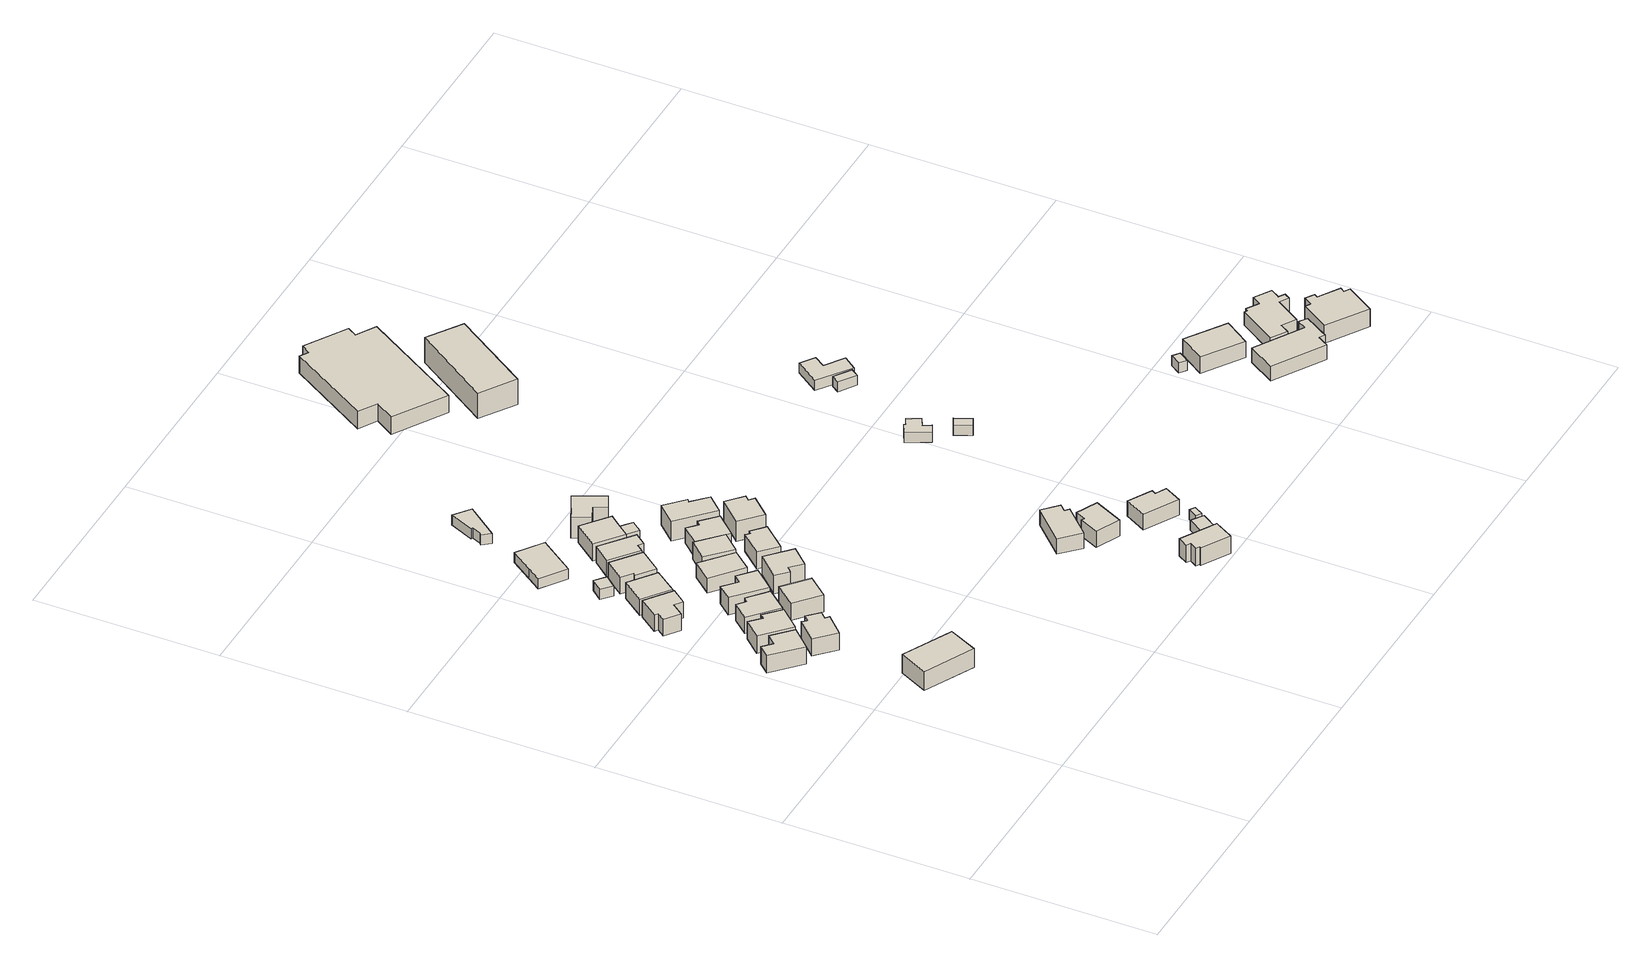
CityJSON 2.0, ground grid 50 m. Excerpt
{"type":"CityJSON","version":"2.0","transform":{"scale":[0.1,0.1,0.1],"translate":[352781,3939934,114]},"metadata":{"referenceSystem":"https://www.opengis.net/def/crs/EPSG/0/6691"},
"CityObjects":{
"building1":{"type":"Building","attributes":{"usage":"411","measuredHeight":6.4,"storeysAboveGround":2,"BuildingIDAttribute.prefecture":"14","BuildingIDAttribute.city":"14152","BuildingDetailAttribute.totalFloorArea":105.42,"BuildingDetailAttribute.buildingFootprintArea":52.71,"BuildingDetailAttribute.buildingStructureType":"601","BuildingDetailAttribute.buildingStructureOrgType":"1","BuildingDetailAttribute.orgUsage":"10","BuildingDetailAttribute.surveyYear":2015,"BuildingRiverFloodingRiskAttribute.description":"6","BuildingRiverFloodingRiskAttribute.rankOrg":"2","BuildingRiverFloodingRiskAttribute.depth":0.862,"BuildingRiverFloodingRiskAttribute.adminType":"2","BuildingRiverFloodingRiskAttribute.scale":"1"},"geometry":[{"type":"Solid","lod":"1","boundaries":[[[[0,1,2,3,4,5]],[[4,6,7,5]],[[3,8,6,4]],[[2,9,8,3]],[[1,10,9,2]],[[0,11,10,1]],[[5,7,11,0]],[[6,8,9,10,11,7]]]]}]},
"building2":{"type":"Building","attributes":{"usage":"412","measuredHeight":6.1,"storeysAboveGround":2,"BuildingIDAttribute.prefecture":"14","BuildingIDAttribute.city":"14152","BuildingDetailAttribute.totalFloorArea":221.79,"BuildingDetailAttribute.buildingFootprintArea":110.89,"BuildingDetailAttribute.buildingStructureType":"601","BuildingDetailAttribute.buildingStructureOrgType":"1","BuildingDetailAttribute.orgUsage":"20","BuildingDetailAttribute.surveyYear":2015,"BuildingRiverFloodingRiskAttribute.description":"6","BuildingRiverFloodingRiskAttribute.rankOrg":"2","BuildingRiverFloodingRiskAttribute.depth":1.38,"BuildingRiverFloodingRiskAttribute.adminType":"2","BuildingRiverFloodingRiskAttribute.scale":"1"},"geometry":[{"type":"Solid","lod":"1","boundaries":[[[[12,13,14,15]],[[14,16,17,15]],[[13,18,16,14]],[[12,19,18,13]],[[15,17,19,12]],[[16,18,19,17]]]]}]},
"building3":{"type":"Building","attributes":{"usage":"411","measuredHeight":6.4,"storeysAboveGround":2,"BuildingIDAttribute.prefecture":"14","BuildingIDAttribute.city":"14152","BuildingDetailAttribute.totalFloorArea":116.41,"BuildingDetailAttribute.buildingFootprintArea":58.2,"BuildingDetailAttribute.buildingStructureType":"601","BuildingDetailAttribute.buildingStructureOrgType":"1","BuildingDetailAttribute.orgUsage":"10","BuildingDetailAttribute.surveyYear":2015,"BuildingRiverFloodingRiskAttribute.description":"6","BuildingRiverFloodingRiskAttribute.rankOrg":"2","BuildingRiverFloodingRiskAttribute.depth":0.947,"BuildingRiverFloodingRiskAttribute.adminType":"2","BuildingRiverFloodingRiskAttribute.scale":"1"},"geometry":[{"type":"Solid","lod":"1","boundaries":[[[[20,21,22,23,24,25]],[[24,26,27,25]],[[23,28,26,24]],[[22,29,28,23]],[[21,30,29,22]],[[20,31,30,21]],[[25,27,31,20]],[[26,28,29,30,31,27]]]]}]},
"building4":{"type":"Building","attributes":{"usage":"411","measuredHeight":5.9,"storeysAboveGround":2,"BuildingIDAttribute.prefecture":"14","BuildingIDAttribute.city":"14152","BuildingDetailAttribute.totalFloorArea":97.25,"BuildingDetailAttribute.buildingFootprintArea":48.63,"BuildingDetailAttribute.buildingStructureType":"601","BuildingDetailAttribute.buildingStructureOrgType":"1","BuildingDetailAttribute.orgUsage":"10","BuildingDetailAttribute.surveyYear":2015,"BuildingRiverFloodingRiskAttribute.description":"6","BuildingRiverFloodingRiskAttribute.rankOrg":"2","BuildingRiverFloodingRiskAttribute.depth":1.1,"BuildingRiverFloodingRiskAttribute.adminType":"2","BuildingRiverFloodingRiskAttribute.scale":"1"},"geometry":[{"type":"Solid","lod":"1","boundaries":[[[[32,33,34,35,36,37,38,39]],[[38,40,41,39]],[[37,42,40,38]],[[36,43,42,37]],[[35,44,43,36]],[[34,45,44,35]],[[33,46,45,34]],[[32,47,46,33]],[[39,41,47,32]],[[40,42,43,44,45,46,47,41]]]]}]},
"building5":{"type":"Building","attributes":{"usage":"411","measuredHeight":6.2,"storeysAboveGround":2,"BuildingIDAttribute.prefecture":"14","BuildingIDAttribute.city":"14152","BuildingDetailAttribute.totalFloorArea":107.91,"BuildingDetailAttribute.buildingFootprintArea":53.96,"BuildingDetailAttribute.buildingStructureType":"601","BuildingDetailAttribute.buildingStructureOrgType":"1","BuildingDetailAttribute.orgUsage":"10","BuildingDetailAttribute.surveyYear":2015,"BuildingRiverFloodingRiskAttribute.description":"6","BuildingRiverFloodingRiskAttribute.rankOrg":"2","BuildingRiverFloodingRiskAttribute.depth":0.874,"BuildingRiverFloodingRiskAttribute.adminType":"2","BuildingRiverFloodingRiskAttribute.scale":"1"},"geometry":[{"type":"Solid","lod":"1","boundaries":[[[[48,49,50,51,52,53,54,55]],[[54,56,57,55]],[[53,58,56,54]],[[52,59,58,53]],[[51,60,59,52]],[[50,61,60,51]],[[49,62,61,50]],[[48,63,62,49]],[[55,57,63,48]],[[56,58,59,60,61,62,63,57]]]]}]},
"building6":{"type":"Building","attributes":{"usage":"411","measuredHeight":5.9,"storeysAboveGround":2,"BuildingIDAttribute.prefecture":"14","BuildingIDAttribute.city":"14152","BuildingDetailAttribute.totalFloorArea":111.52,"BuildingDetailAttribute.buildingFootprintArea":55.76,"BuildingDetailAttribute.buildingStructureType":"601","BuildingDetailAttribute.buildingStructureOrgType":"1","BuildingDetailAttribute.orgUsage":"10","BuildingDetailAttribute.surveyYear":2015,"BuildingRiverFloodingRiskAttribute.description":"6","BuildingRiverFloodingRiskAttribute.rankOrg":"2","BuildingRiverFloodingRiskAttribute.depth":0.827,"BuildingRiverFloodingRiskAttribute.adminType":"2","BuildingRiverFloodingRiskAttribute.scale":"1"},"geometry":[{"type":"Solid","lod":"1","boundaries":[[[[64,65,66,67,68,69]],[[68,70,71,69]],[[67,72,70,68]],[[66,73,72,67]],[[65,74,73,66]],[[64,75,74,65]],[[69,71,75,64]],[[70,72,73,74,75,71]]]]}]},
"building7":{"type":"Building","attributes":{"usage":"411","measuredHeight":6,"storeysAboveGround":2,"BuildingIDAttribute.prefecture":"14","BuildingIDAttribute.city":"14152","BuildingDetailAttribute.totalFloorArea":111.92,"BuildingDetailAttribute.buildingFootprintArea":55.96,"BuildingDetailAttribute.buildingStructureType":"601","BuildingDetailAttribute.buildingStructureOrgType":"1","BuildingDetailAttribute.orgUsage":"10","BuildingDetailAttribute.surveyYear":2015,"BuildingRiverFloodingRiskAttribute.description":"6","BuildingRiverFloodingRiskAttribute.rankOrg":"2","BuildingRiverFloodingRiskAttribute.depth":0.923,"BuildingRiverFloodingRiskAttribute.adminType":"2","BuildingRiverFloodingRiskAttribute.scale":"1"},"geometry":[{"type":"Solid","lod":"1","boundaries":[[[[76,77,78,79]],[[78,80,81,79]],[[77,82,80,78]],[[76,83,82,77]],[[79,81,83,76]],[[80,82,83,81]]]]}]},
"building8":{"type":"Building","attributes":{"BuildingIDAttribute.prefecture":"14","BuildingIDAttribute.city":"14152","BuildingDetailAttribute.surveyYear":2015,"BuildingRiverFloodingRiskAttribute.description":"6","BuildingRiverFloodingRiskAttribute.rankOrg":"2","BuildingRiverFloodingRiskAttribute.depth":1.34,"BuildingRiverFloodingRiskAttribute.adminType":"2","BuildingRiverFloodingRiskAttribute.scale":"1"},"geometry":[{"type":"Solid","lod":"1","boundaries":[[[[84,85,86,87]],[[86,88,89,87]],[[85,90,88,86]],[[84,91,90,85]],[[87,89,91,84]],[[88,90,91,89]]]]}]},
"building9":{"type":"Building","attributes":{"usage":"411","measuredHeight":6.3,"storeysAboveGround":2,"BuildingIDAttribute.prefecture":"14","BuildingIDAttribute.city":"14152","BuildingDetailAttribute.totalFloorArea":113.05,"BuildingDetailAttribute.buildingFootprintArea":56.52,"BuildingDetailAttribute.buildingStructureType":"601","BuildingDetailAttribute.buildingStructureOrgType":"1","BuildingDetailAttribute.orgUsage":"10","BuildingDetailAttribute.surveyYear":2015,"BuildingRiverFloodingRiskAttribute.description":"6","BuildingRiverFloodingRiskAttribute.rankOrg":"2","BuildingRiverFloodingRiskAttribute.depth":0.927,"BuildingRiverFloodingRiskAttribute.adminType":"2","BuildingRiverFloodingRiskAttribute.scale":"1"},"geometry":[{"type":"Solid","lod":"1","boundaries":[[[[92,93,94,95,96,97]],[[96,98,99,97]],[[95,100,98,96]],[[94,101,100,95]],[[93,102,101,94]],[[92,103,102,93]],[[97,99,103,92]],[[98,100,101,102,103,99]]]]}]},
"building10":{"type":"Building","attributes":{"usage":"411","measuredHeight":5.9,"storeysAboveGround":2,"BuildingIDAttribute.prefecture":"14","BuildingIDAttribute.city":"14152","BuildingDetailAttribute.totalFloorArea":103.53,"BuildingDetailAttribute.buildingFootprintArea":51.77,"BuildingDetailAttribute.buildingStructureType":"601","BuildingDetailAttribute.buildingStructureOrgType":"1","BuildingDetailAttribute.orgUsage":"10","BuildingDetailAttribute.surveyYear":2015,"BuildingRiverFloodingRiskAttribute.description":"6","BuildingRiverFloodingRiskAttribute.rankOrg":"2","BuildingRiverFloodingRiskAttribute.depth":1.13,"BuildingRiverFloodingRiskAttribute.adminType":"2","BuildingRiverFloodingRiskAttribute.scale":"1"},"geometry":[{"type":"Solid","lod":"1","boundaries":[[[[104,105,106,107]],[[106,108,109,107]],[[105,110,108,106]],[[104,111,110,105]],[[107,109,111,104]],[[108,110,111,109]]]]}]},
"building11":{"type":"Building","attributes":{"usage":"411","measuredHeight":6.1,"storeysAboveGround":2,"BuildingIDAttribute.prefecture":"14","BuildingIDAttribute.city":"14152","BuildingDetailAttribute.totalFloorArea":111.42,"BuildingDetailAttribute.buildingFootprintArea":55.71,"BuildingDetailAttribute.buildingStructureType":"601","BuildingDetailAttribute.buildingStructureOrgType":"1","BuildingDetailAttribute.orgUsage":"10","BuildingDetailAttribute.surveyYear":2015,"BuildingRiverFloodingRiskAttribute.description":"6","BuildingRiverFloodingRiskAttribute.rankOrg":"2","BuildingRiverFloodingRiskAttribute.depth":0.944,"BuildingRiverFloodingRiskAttribute.adminType":"2","BuildingRiverFloodingRiskAttribute.scale":"1"},"geometry":[{"type":"Solid","lod":"1","boundaries":[[[[112,113,114,115,116,117]],[[116,118,119,117]],[[115,120,118,116]],[[114,121,120,115]],[[113,122,121,114]],[[112,123,122,113]],[[117,119,123,112]],[[118,120,121,122,123,119]]]]}]},
"building12":{"type":"Building","attributes":{"usage":"451","storeysAboveGround":1,"BuildingIDAttribute.prefecture":"14","BuildingIDAttribute.city":"14152","BuildingDetailAttribute.totalFloorArea":71.39,"BuildingDetailAttribute.buildingFootprintArea":71.39,"BuildingDetailAttribute.buildingStructureType":"610","BuildingDetailAttribute.buildingStructureOrgType":"2","BuildingDetailAttribute.orgUsage":"200","BuildingDetailAttribute.surveyYear":2015,"BuildingRiverFloodingRiskAttribute.description":"6","BuildingRiverFloodingRiskAttribute.rankOrg":"2","BuildingRiverFloodingRiskAttribute.depth":1.14,"BuildingRiverFloodingRiskAttribute.adminType":"2","BuildingRiverFloodingRiskAttribute.scale":"1"},"geometry":[{"type":"Solid","lod":"1","boundaries":[[[[124,125,126,127,128,129]],[[128,130,131,129]],[[127,132,130,128]],[[126,133,132,127]],[[125,134,133,126]],[[124,135,134,125]],[[129,131,135,124]],[[130,132,133,134,135,131]]]]}]},
"building13":{"type":"Building","attributes":{"usage":"411","measuredHeight":5.5,"storeysAboveGround":2,"BuildingIDAttribute.prefecture":"14","BuildingIDAttribute.city":"14152","BuildingDetailAttribute.totalFloorArea":95.53,"BuildingDetailAttribute.buildingFootprintArea":47.77,"BuildingDetailAttribute.buildingStructureType":"601","BuildingDetailAttribute.buildingStructureOrgType":"1","BuildingDetailAttribute.orgUsage":"10","BuildingDetailAttribute.surveyYear":2015,"BuildingRiverFloodingRiskAttribute.description":"6","BuildingRiverFloodingRiskAttribute.rankOrg":"2","BuildingRiverFloodingRiskAttribute.depth":0.793,"BuildingRiverFloodingRiskAttribute.adminType":"2","BuildingRiverFloodingRiskAttribute.scale":"1"},"geometry":[{"type":"Solid","lod":"1","boundaries":[[[[136,137,138,139]],[[138,140,141,139]],[[137,142,140,138]],[[136,143,142,137]],[[139,141,143,136]],[[140,142,143,141]]]]}]},
"building14":{"type":"Building","attributes":{"usage":"411","measuredHeight":6.9,"storeysAboveGround":2,"BuildingIDAttribute.prefecture":"14","BuildingIDAttribute.city":"14152","BuildingDetailAttribute.totalFloorArea":104.47,"BuildingDetailAttribute.buildingFootprintArea":52.24,"BuildingDetailAttribute.buildingStructureType":"601","BuildingDetailAttribute.buildingStructureOrgType":"1","BuildingDetailAttribute.orgUsage":"10","BuildingDetailAttribute.surveyYear":2015,"BuildingRiverFloodingRiskAttribute.description":"6","BuildingRiverFloodingRiskAttribute.rankOrg":"2","BuildingRiverFloodingRiskAttribute.depth":0.887,"BuildingRiverFloodingRiskAttribute.adminType":"2","BuildingRiverFloodingRiskAttribute.scale":"1"},"geometry":[{"type":"Solid","lod":"1","boundaries":[[[[144,145,146,147,148,149]],[[148,150,151,149]],[[147,152,150,148]],[[146,153,152,147]],[[145,154,153,146]],[[144,155,154,145]],[[149,151,155,144]],[[150,152,153,154,155,151]]]]}]},
"building15":{"type":"Building","attributes":{"usage":"413","measuredHeight":5.9,"storeysAboveGround":2,"BuildingIDAttribute.prefecture":"14","BuildingIDAttribute.city":"14152","BuildingDetailAttribute.totalFloorArea":105.71,"BuildingDetailAttribute.buildingFootprintArea":52.85,"BuildingDetailAttribute.buildingStructureType":"601","BuildingDetailAttribute.buildingStructureOrgType":"1","BuildingDetailAttribute.orgUsage":"30","BuildingDetailAttribute.surveyYear":2015,"BuildingRiverFloodingRiskAttribute.description":"6","BuildingRiverFloodingRiskAttribute.rankOrg":"2","BuildingRiverFloodingRiskAttribute.depth":0.982,"BuildingRiverFloodingRiskAttribute.adminType":"2","BuildingRiverFloodingRiskAttribute.scale":"1"},"geometry":[{"type":"Solid","lod":"1","boundaries":[[[[156,157,158,159,160,161]],[[160,162,163,161]],[[159,164,162,160]],[[158,165,164,159]],[[157,166,165,158]],[[156,167,166,157]],[[161,163,167,156]],[[162,164,165,166,167,163]]]]}]},
"building16":{"type":"Building","attributes":{"usage":"411","measuredHeight":6,"storeysAboveGround":2,"BuildingIDAttribute.prefecture":"14","BuildingIDAttribute.city":"14152","BuildingDetailAttribute.totalFloorArea":90.73,"BuildingDetailAttribute.buildingFootprintArea":45.37,"BuildingDetailAttribute.buildingStructureType":"601","BuildingDetailAttribute.buildingStructureOrgType":"1","BuildingDetailAttribute.orgUsage":"10","BuildingDetailAttribute.surveyYear":2015,"BuildingRiverFloodingRiskAttribute.description":"6","BuildingRiverFloodingRiskAttribute.rankOrg":"2","BuildingRiverFloodingRiskAttribute.depth":0.704,"BuildingRiverFloodingRiskAttribute.adminType":"2","BuildingRiverFloodingRiskAttribute.scale":"1"},"geometry":[{"type":"Solid","lod":"1","boundaries":[[[[168,169,170,171]],[[170,172,173,171]],[[169,174,172,170]],[[168,175,174,169]],[[171,173,175,168]],[[172,174,175,173]]]]}]},
"building17":{"type":"Building","attributes":{"usage":"413","measuredHeight":6.1,"storeysAboveGround":2,"BuildingIDAttribute.prefecture":"14","BuildingIDAttribute.city":"14152","BuildingDetailAttribute.totalFloorArea":120.58,"BuildingDetailAttribute.buildingFootprintArea":60.29,"BuildingDetailAttribute.buildingStructureType":"601","BuildingDetailAttribute.buildingStructureOrgType":"1","BuildingDetailAttribute.orgUsage":"30","BuildingDetailAttribute.surveyYear":2015,"BuildingRiverFloodingRiskAttribute.description":"6","BuildingRiverFloodingRiskAttribute.rankOrg":"2","BuildingRiverFloodingRiskAttribute.depth":0.872,"BuildingRiverFloodingRiskAttribute.adminType":"2","BuildingRiverFloodingRiskAttribute.scale":"1"},"geometry":[{"type":"Solid","lod":"1","boundaries":[[[[176,177,178,179,180,181]],[[180,182,183,181]],[[179,184,182,180]],[[178,185,184,179]],[[177,186,185,178]],[[176,187,186,177]],[[181,183,187,176]],[[182,184,185,186,187,183]]]]}]},
"building18":{"type":"Building","attributes":{"usage":"402","storeysAboveGround":1,"BuildingIDAttribute.prefecture":"14","BuildingIDAttribute.city":"14152","BuildingDetailAttribute.totalFloorArea":41.68,"BuildingDetailAttribute.buildingFootprintArea":41.68,"BuildingDetailAttribute.buildingStructureType":"610","BuildingDetailAttribute.buildingStructureOrgType":"2","BuildingDetailAttribute.orgUsage":"71","BuildingDetailAttribute.surveyYear":2015,"BuildingRiverFloodingRiskAttribute.description":"6","BuildingRiverFloodingRiskAttribute.rankOrg":"2","BuildingRiverFloodingRiskAttribute.depth":0.849,"BuildingRiverFloodingRiskAttribute.adminType":"2","BuildingRiverFloodingRiskAttribute.scale":"1"},"geometry":[{"type":"Solid","lod":"1","boundaries":[[[[188,189,190,191,192,193,194]],[[193,195,196,194]],[[192,197,195,193]],[[191,198,197,192]],[[190,199,198,191]],[[189,200,199,190]],[[188,201,200,189]],[[194,196,201,188]],[[195,197,198,199,200,201,196]]]]}]},
"building19":{"type":"Building","attributes":{"usage":"411","measuredHeight":5.8,"storeysAboveGround":2,"BuildingIDAttribute.prefecture":"14","BuildingIDAttribute.city":"14152","BuildingDetailAttribute.totalFloorArea":84.49,"BuildingDetailAttribute.buildingFootprintArea":42.24,"BuildingDetailAttribute.buildingStructureType":"601","BuildingDetailAttribute.buildingStructureOrgType":"1","BuildingDetailAttribute.orgUsage":"10","BuildingDetailAttribute.surveyYear":2015,"BuildingRiverFloodingRiskAttribute.description":"6","BuildingRiverFloodingRiskAttribute.rankOrg":"2","BuildingRiverFloodingRiskAttribute.depth":0.931,"BuildingRiverFloodingRiskAttribute.adminType":"2","BuildingRiverFloodingRiskAttribute.scale":"1"},"geometry":[{"type":"Solid","lod":"1","boundaries":[[[[202,203,204,205,206,207]],[[206,208,209,207]],[[205,210,208,206]],[[204,211,210,205]],[[203,212,211,204]],[[202,213,212,203]],[[207,209,213,202]],[[208,210,211,212,213,209]]]]}]},
"building20":{"type":"Building","attributes":{"usage":"413","storeysAboveGround":2,"BuildingIDAttribute.prefecture":"14","BuildingIDAttribute.city":"14152","BuildingDetailAttribute.totalFloorArea":27.39,"BuildingDetailAttribute.buildingFootprintArea":13.7,"BuildingDetailAttribute.buildingStructureType":"601","BuildingDetailAttribute.buildingStructureOrgType":"1","BuildingDetailAttribute.orgUsage":"30","BuildingDetailAttribute.surveyYear":2015,"BuildingRiverFloodingRiskAttribute.description":"6","BuildingRiverFloodingRiskAttribute.rankOrg":"2","BuildingRiverFloodingRiskAttribute.depth":1.01,"BuildingRiverFloodingRiskAttribute.adminType":"2","BuildingRiverFloodingRiskAttribute.scale":"1"},"geometry":[{"type":"Solid","lod":"1","boundaries":[[[[214,215,216,217]],[[216,218,219,217]],[[215,220,218,216]],[[214,221,220,215]],[[217,219,221,214]],[[218,220,221,219]]]]}]},
"building21":{"type":"Building","attributes":{"usage":"411","measuredHeight":5.8,"storeysAboveGround":2,"BuildingIDAttribute.prefecture":"14","BuildingIDAttribute.city":"14152","BuildingDetailAttribute.totalFloorArea":110.84,"BuildingDetailAttribute.buildingFootprintArea":55.42,"BuildingDetailAttribute.buildingStructureType":"601","BuildingDetailAttribute.buildingStructureOrgType":"1","BuildingDetailAttribute.orgUsage":"10","BuildingDetailAttribute.surveyYear":2015,"BuildingRiverFloodingRiskAttribute.description":"6","BuildingRiverFloodingRiskAttribute.rankOrg":"2","BuildingRiverFloodingRiskAttribute.depth":0.824,"BuildingRiverFloodingRiskAttribute.adminType":"2","BuildingRiverFloodingRiskAttribute.scale":"1"},"geometry":[{"type":"Solid","lod":"1","boundaries":[[[[222,223,224,225,226,227]],[[226,228,229,227]],[[225,230,228,226]],[[224,231,230,225]],[[223,232,231,224]],[[222,233,232,223]],[[227,229,233,222]],[[228,230,231,232,233,229]]]]}]},
"building22":{"type":"Building","attributes":{"usage":"413","measuredHeight":7.6,"storeysAboveGround":2,"BuildingIDAttribute.prefecture":"14","BuildingIDAttribute.city":"14152","BuildingDetailAttribute.totalFloorArea":102.2,"BuildingDetailAttribute.buildingFootprintArea":51.1,"BuildingDetailAttribute.buildingStructureType":"601","BuildingDetailAttribute.buildingStructureOrgType":"1","BuildingDetailAttribute.orgUsage":"30","BuildingDetailAttribute.surveyYear":2015,"BuildingRiverFloodingRiskAttribute.description":"6","BuildingRiverFloodingRiskAttribute.rankOrg":"2","BuildingRiverFloodingRiskAttribute.depth":0.992,"BuildingRiverFloodingRiskAttribute.adminType":"2","BuildingRiverFloodingRiskAttribute.scale":"1"},"geometry":[{"type":"Solid","lod":"1","boundaries":[[[[234,235,236,237,238,239,240,241]],[[240,242,243,241]],[[239,244,242,240]],[[238,245,244,239]],[[237,246,245,238]],[[236,247,246,237]],[[235,248,247,236]],[[234,249,248,235]],[[241,243,249,234]],[[242,244,245,246,247,248,249,243]]]]}]},
"building23":{"type":"Building","attributes":{"usage":"411","measuredHeight":9.1,"storeysAboveGround":2,"BuildingIDAttribute.prefecture":"14","BuildingIDAttribute.city":"14152","BuildingDetailAttribute.totalFloorArea":131.64,"BuildingDetailAttribute.buildingFootprintArea":65.82,"BuildingDetailAttribute.buildingStructureType":"601","BuildingDetailAttribute.buildingStructureOrgType":"1","BuildingDetailAttribute.orgUsage":"10","BuildingDetailAttribute.surveyYear":2015,"BuildingRiverFloodingRiskAttribute.description":"6","BuildingRiverFloodingRiskAttribute.rankOrg":"2","BuildingRiverFloodingRiskAttribute.depth":0.984,"BuildingRiverFloodingRiskAttribute.adminType":"2","BuildingRiverFloodingRiskAttribute.scale":"1"},"geometry":[{"type":"Solid","lod":"1","boundaries":[[[[250,251,252,253,254,255]],[[254,256,257,255]],[[253,258,256,254]],[[252,259,258,253]],[[251,260,259,252]],[[250,261,260,251]],[[255,257,261,250]],[[256,258,259,260,261,257]]]]}]},
"building24":{"type":"Building","attributes":{"usage":"411","measuredHeight":6.7,"storeysAboveGround":2,"BuildingIDAttribute.prefecture":"14","BuildingIDAttribute.city":"14152","BuildingDetailAttribute.totalFloorArea":99.55,"BuildingDetailAttribute.buildingFootprintArea":49.77,"BuildingDetailAttribute.buildingStructureType":"601","BuildingDetailAttribute.buildingStructureOrgType":"1","BuildingDetailAttribute.orgUsage":"10","BuildingDetailAttribute.surveyYear":2015,"BuildingRiverFloodingRiskAttribute.description":"6","BuildingRiverFloodingRiskAttribute.rankOrg":"2","BuildingRiverFloodingRiskAttribute.depth":1.08,"BuildingRiverFloodingRiskAttribute.adminType":"2","BuildingRiverFloodingRiskAttribute.scale":"1"},"geometry":[{"type":"Solid","lod":"1","boundaries":[[[[262,263,264,265,266,267]],[[266,268,269,267]],[[265,270,268,266]],[[264,271,270,265]],[[263,272,271,264]],[[262,273,272,263]],[[267,269,273,262]],[[268,270,271,272,273,269]]]]}]},
"building25":{"type":"Building","attributes":{"usage":"411","measuredHeight":6.4,"storeysAboveGround":2,"BuildingIDAttribute.prefecture":"14","BuildingIDAttribute.city":"14152","BuildingDetailAttribute.totalFloorArea":82.58,"BuildingDetailAttribute.buildingFootprintArea":41.29,"BuildingDetailAttribute.buildingStructureType":"601","BuildingDetailAttribute.buildingStructureOrgType":"1","BuildingDetailAttribute.orgUsage":"10","BuildingDetailAttribute.surveyYear":2015,"BuildingRiverFloodingRiskAttribute.description":"6","BuildingRiverFloodingRiskAttribute.rankOrg":"2","BuildingRiverFloodingRiskAttribute.depth":1.33,"BuildingRiverFloodingRiskAttribute.adminType":"2","BuildingRiverFloodingRiskAttribute.scale":"1"},"geometry":[{"type":"Solid","lod":"1","boundaries":[[[[274,275,276,277,278,279,280,281]],[[280,282,283,281]],[[279,284,282,280]],[[278,285,284,279]],[[277,286,285,278]],[[276,287,286,277]],[[275,288,287,276]],[[274,289,288,275]],[[281,283,289,274]],[[282,284,285,286,287,288,289,283]]]]}]},
"building26":{"type":"Building","attributes":{"usage":"411","measuredHeight":5.9,"storeysAboveGround":2,"BuildingIDAttribute.prefecture":"14","BuildingIDAttribute.city":"14152","BuildingDetailAttribute.totalFloorArea":135.92,"BuildingDetailAttribute.buildingFootprintArea":67.96,"BuildingDetailAttribute.buildingStructureType":"601","BuildingDetailAttribute.buildingStructureOrgType":"1","BuildingDetailAttribute.orgUsage":"10","BuildingDetailAttribute.surveyYear":2015,"BuildingRiverFloodingRiskAttribute.description":"6","BuildingRiverFloodingRiskAttribute.rankOrg":"2","BuildingRiverFloodingRiskAttribute.depth":1.43,"BuildingRiverFloodingRiskAttribute.adminType":"2","BuildingRiverFloodingRiskAttribute.scale":"1"},"geometry":[{"type":"Solid","lod":"1","boundaries":[[[[290,291,292,293,294,295]],[[294,296,297,295]],[[293,298,296,294]],[[292,299,298,293]],[[291,300,299,292]],[[290,301,300,291]],[[295,297,301,290]],[[296,298,299,300,301,297]]]]}]},
"building27":{"type":"Building","attributes":{"usage":"411","measuredHeight":5.7,"storeysAboveGround":2,"BuildingIDAttribute.prefecture":"14","BuildingIDAttribute.city":"14152","BuildingDetailAttribute.totalFloorArea":101.74,"BuildingDetailAttribute.buildingFootprintArea":50.87,"BuildingDetailAttribute.buildingStructureType":"601","BuildingDetailAttribute.buildingStructureOrgType":"1","BuildingDetailAttribute.orgUsage":"10","BuildingDetailAttribute.surveyYear":2015,"BuildingRiverFloodingRiskAttribute.description":"6","BuildingRiverFloodingRiskAttribute.rankOrg":"2","BuildingRiverFloodingRiskAttribute.depth":1.37,"BuildingRiverFloodingRiskAttribute.adminType":"2","BuildingRiverFloodingRiskAttribute.scale":"1"},"geometry":[{"type":"Solid","lod":"1","boundaries":[[[[302,303,304,305,306,307]],[[306,308,309,307]],[[305,310,308,306]],[[304,311,310,305]],[[303,312,311,304]],[[302,313,312,303]],[[307,309,313,302]],[[308,310,311,312,313,309]]]]}]},
"building28":{"type":"Building","attributes":{"BuildingIDAttribute.prefecture":"14","BuildingIDAttribute.city":"14152","BuildingDetailAttribute.surveyYear":2015,"BuildingRiverFloodingRiskAttribute.description":"6","BuildingRiverFloodingRiskAttribute.rankOrg":"2","BuildingRiverFloodingRiskAttribute.depth":1.28,"BuildingRiverFloodingRiskAttribute.adminType":"2","BuildingRiverFloodingRiskAttribute.scale":"1"},"geometry":[{"type":"Solid","lod":"1","boundaries":[[[[314,315,316,317]],[[316,318,319,317]],[[315,320,318,316]],[[314,321,320,315]],[[317,319,321,314]],[[318,320,321,319]]]]}]},
"building29":{"type":"Building","attributes":{"BuildingIDAttribute.prefecture":"14","BuildingIDAttribute.city":"14152","BuildingDetailAttribute.surveyYear":2015,"BuildingRiverFloodingRiskAttribute.description":"6","BuildingRiverFloodingRiskAttribute.rankOrg":"2","BuildingRiverFloodingRiskAttribute.depth":1.28,"BuildingRiverFloodingRiskAttribute.adminType":"2","BuildingRiverFloodingRiskAttribute.scale":"1"},"geometry":[{"type":"Solid","lod":"1","boundaries":[[[[322,323,324,325]],[[324,326,327,325]],[[323,328,326,324]],[[322,329,328,323]],[[325,327,329,322]],[[326,328,329,327]]]]}]},
"building30":{"type":"Building","attributes":{"usage":"411","measuredHeight":5.4,"storeysAboveGround":2,"BuildingIDAttribute.prefecture":"14","BuildingIDAttribute.city":"14152","BuildingDetailAttribute.totalFloorArea":109.02,"BuildingDetailAttribute.buildingFootprintArea":54.51,"BuildingDetailAttribute.buildingStructureType":"601","BuildingDetailAttribute.buildingStructureOrgType":"1","BuildingDetailAttribute.orgUsage":"10","BuildingDetailAttribute.surveyYear":2015,"BuildingRiverFloodingRiskAttribute.description":"6","BuildingRiverFloodingRiskAttribute.rankOrg":"2","BuildingRiverFloodingRiskAttribute.depth":1.44,"BuildingRiverFloodingRiskAttribute.adminType":"2","BuildingRiverFloodingRiskAttribute.scale":"1"},"geometry":[{"type":"Solid","lod":"1","boundaries":[[[[330,331,332,333,334,335]],[[334,336,337,335]],[[333,338,336,334]],[[332,339,338,333]],[[331,340,339,332]],[[330,341,340,331]],[[335,337,341,330]],[[336,338,339,340,341,337]]]]}]},
"building31":{"type":"Building","attributes":{"measuredHeight":5.7,"BuildingIDAttribute.prefecture":"14","BuildingIDAttribute.city":"14152","BuildingDetailAttribute.surveyYear":2015,"BuildingRiverFloodingRiskAttribute.description":"6","BuildingRiverFloodingRiskAttribute.rankOrg":"1","BuildingRiverFloodingRiskAttribute.depth":0.27,"BuildingRiverFloodingRiskAttribute.adminType":"2","BuildingRiverFloodingRiskAttribute.scale":"1"},"geometry":[{"type":"Solid","lod":"1","boundaries":[[[[342,343,344,345,346,347,348,349,350,351]],[[350,352,353,351]],[[349,354,352,350]],[[348,355,354,349]],[[347,356,355,348]],[[346,357,356,347]],[[345,358,357,346]],[[344,359,358,345]],[[343,360,359,344]],[[342,361,360,343]],[[351,353,361,342]],[[352,354,355,356,357,358,359,360,361,353]]]]}]},
"building32":{"type":"Building","attributes":{"BuildingIDAttribute.prefecture":"14","BuildingIDAttribute.city":"14152","BuildingDetailAttribute.surveyYear":2015,"BuildingRiverFloodingRiskAttribute.description":"6","BuildingRiverFloodingRiskAttribute.rankOrg":"1","BuildingRiverFloodingRiskAttribute.depth":0.16,"BuildingRiverFloodingRiskAttribute.adminType":"2","BuildingRiverFloodingRiskAttribute.scale":"1","BuildingRiverFloodingRiskAttribute.duration":0.05},"geometry":[{"type":"Solid","lod":"1","boundaries":[[[[362,363,364,365,366,367,368,369]],[[368,370,371,369]],[[367,372,370,368]],[[366,373,372,367]],[[365,374,373,366]],[[364,375,374,365]],[[363,376,375,364]],[[362,377,376,363]],[[369,371,377,362]],[[370,372,373,374,375,376,377,371]]]]}]},
"building33":{"type":"Building","attributes":{"measuredHeight":8.7,"BuildingIDAttribute.prefecture":"14","BuildingIDAttribute.city":"14152","BuildingDetailAttribute.surveyYear":2015,"BuildingRiverFloodingRiskAttribute.description":"6","BuildingRiverFloodingRiskAttribute.rankOrg":"1","BuildingRiverFloodingRiskAttribute.depth":0.0532,"BuildingRiverFloodingRiskAttribute.adminType":"2","BuildingRiverFloodingRiskAttribute.scale":"1"},"geometry":[{"type":"Solid","lod":"1","boundaries":[[[[378,379,380,381]],[[380,382,383,381]],[[379,384,382,380]],[[378,385,384,379]],[[381,383,385,378]],[[382,384,385,383]]]]}]},
"building34":{"type":"Building","attributes":{"BuildingIDAttribute.prefecture":"14","BuildingIDAttribute.city":"14152","BuildingDetailAttribute.surveyYear":2015,"BuildingRiverFloodingRiskAttribute.description":"6","BuildingRiverFloodingRiskAttribute.rankOrg":"1","BuildingRiverFloodingRiskAttribute.depth":0.129,"BuildingRiverFloodingRiskAttribute.adminType":"2","BuildingRiverFloodingRiskAttribute.scale":"2","BuildingRiverFloodingRiskAttribute.duration":0.05},"geometry":[{"type":"Solid","lod":"1","boundaries":[[[[386,387,388,389]],[[388,390,391,389]],[[387,392,390,388]],[[386,393,392,387]],[[389,391,393,386]],[[390,392,393,391]]]]}]},
"building35":{"type":"Building","attributes":{"BuildingIDAttribute.prefecture":"14","BuildingIDAttribute.city":"14152","BuildingDetailAttribute.surveyYear":2015,"BuildingRiverFloodingRiskAttribute.description":"6","BuildingRiverFloodingRiskAttribute.rankOrg":"1","BuildingRiverFloodingRiskAttribute.depth":0.0611,"BuildingRiverFloodingRiskAttribute.adminType":"2","BuildingRiverFloodingRiskAttribute.scale":"1"},"geometry":[{"type":"Solid","lod":"1","boundaries":[[[[394,395,396,397]],[[396,398,399,397]],[[395,400,398,396]],[[394,401,400,395]],[[397,399,401,394]],[[398,400,401,399]]]]}]},
"building36":{"type":"Building","attributes":{"BuildingIDAttribute.prefecture":"14","BuildingIDAttribute.city":"14152","BuildingDetailAttribute.surveyYear":2015,"BuildingRiverFloodingRiskAttribute.description":"6","BuildingRiverFloodingRiskAttribute.rankOrg":"1","BuildingRiverFloodingRiskAttribute.depth":0.0611,"BuildingRiverFloodingRiskAttribute.adminType":"2","BuildingRiverFloodingRiskAttribute.scale":"1"},"geometry":[{"type":"Solid","lod":"1","boundaries":[[[[402,403,404,405,406,407,408]],[[407,409,410,408]],[[406,411,409,407]],[[405,412,411,406]],[[404,413,412,405]],[[403,414,413,404]],[[402,415,414,403]],[[408,410,415,402]],[[409,411,412,413,414,415,410]]]]}]},
"building37":{"type":"Building","attributes":{"BuildingIDAttribute.prefecture":"14","BuildingIDAttribute.city":"14152","BuildingDetailAttribute.surveyYear":2015,"BuildingRiverFloodingRiskAttribute.description":"6","BuildingRiverFloodingRiskAttribute.rankOrg":"1","BuildingRiverFloodingRiskAttribute.depth":0.314,"BuildingRiverFloodingRiskAttribute.adminType":"2","BuildingRiverFloodingRiskAttribute.scale":"1","BuildingRiverFloodingRiskAttribute.duration":0.0167},"geometry":[{"type":"Solid","lod":"1","boundaries":[[[[416,417,418,419]],[[418,420,421,419]],[[417,422,420,418]],[[416,423,422,417]],[[419,421,423,416]],[[420,422,423,421]]]]}]},
"building38":{"type":"Building","attributes":{"measuredHeight":5.9,"BuildingIDAttribute.prefecture":"14","BuildingIDAttribute.city":"14152","BuildingDetailAttribute.surveyYear":2015,"BuildingRiverFloodingRiskAttribute.description":"6","BuildingRiverFloodingRiskAttribute.rankOrg":"1","BuildingRiverFloodingRiskAttribute.depth":0.184,"BuildingRiverFloodingRiskAttribute.adminType":"2","BuildingRiverFloodingRiskAttribute.scale":"1","BuildingRiverFloodingRiskAttribute.duration":0.0167},"geometry":[{"type":"Solid","lod":"1","boundaries":[[[[424,425,426,427]],[[426,428,429,427]],[[425,430,428,426]],[[424,431,430,425]],[[427,429,431,424]],[[428,430,431,429]]]]}]},
"building39":{"type":"Building","attributes":{"measuredHeight":5.8,"BuildingIDAttribute.prefecture":"14","BuildingIDAttribute.city":"14152","BuildingDetailAttribute.surveyYear":2015,"BuildingRiverFloodingRiskAttribute.description":"6","BuildingRiverFloodingRiskAttribute.rankOrg":"1","BuildingRiverFloodingRiskAttribute.depth":0.471,"BuildingRiverFloodingRiskAttribute.adminType":"2","BuildingRiverFloodingRiskAttribute.scale":"1","BuildingRiverFloodingRiskAttribute.duration":0.133},"geometry":[{"type":"Solid","lod":"1","boundaries":[[[[432,433,434,435,436,437,438,439]],[[438,440,441,439]],[[437,442,440,438]],[[436,443,442,437]],[[435,444,443,436]],[[434,445,444,435]],[[433,446,445,434]],[[432,447,446,433]],[[439,441,447,432]],[[440,442,443,444,445,446,447,441]]]]}]},
"building40":{"type":"Building","attributes":{"measuredHeight":5.7,"BuildingIDAttribute.prefecture":"14","BuildingIDAttribute.city":"14152","BuildingDetailAttribute.surveyYear":2015,"BuildingRiverFloodingRiskAttribute.description":"6","BuildingRiverFloodingRiskAttribute.rankOrg":"2","BuildingRiverFloodingRiskAttribute.depth":0.538,"BuildingRiverFloodingRiskAttribute.adminType":"2","BuildingRiverFloodingRiskAttribute.scale":"1","BuildingRiverFloodingRiskAttribute.duration":0.117},"geometry":[{"type":"Solid","lod":"1","boundaries":[[[[448,449,450,451,452,453,454,455,456,457,458,459,460,461,462]],[[461,463,464,462]],[[460,465,463,461]],[[459,466,465,460]],[[458,467,466,459]],[[457,468,467,458]],[[456,469,468,457]],[[455,470,469,456]],[[454,471,470,455]],[[453,472,471,454]],[[452,473,472,453]],[[451,474,473,452]],[[450,475,474,451]],[[449,476,475,450]],[[448,477,476,449]],[[462,464,477,448]],[[463,465,466,467,468,469,470,471,472,473,474,475,476,477,464]]]]}]},
"building41":{"type":"Building","attributes":{"measuredHeight":5.9,"BuildingIDAttribute.prefecture":"14","BuildingIDAttribute.city":"14152","BuildingDetailAttribute.surveyYear":2015,"BuildingRiverFloodingRiskAttribute.description":"6","BuildingRiverFloodingRiskAttribute.rankOrg":"1","BuildingRiverFloodingRiskAttribute.depth":0.465,"BuildingRiverFloodingRiskAttribute.adminType":"2","BuildingRiverFloodingRiskAttribute.scale":"1","BuildingRiverFloodingRiskAttribute.duration":0.133},"geometry":[{"type":"Solid","lod":"1","boundaries":[[[[478,479,480,481,482,483,484,485,486,487]],[[486,488,489,487]],[[485,490,488,486]],[[484,491,490,485]],[[483,492,491,484]],[[482,493,492,483]],[[481,494,493,482]],[[480,495,494,481]],[[479,496,495,480]],[[478,497,496,479]],[[487,489,497,478]],[[488,490,491,492,493,494,495,496,497,489]]]]}]}
},
"vertices":[
[2,788,21],[28,817,21],[52,794,21],[75,819,21],[125,772,21],[75,719,21],[125,772,73],[75,719,73],[75,819,73],[52,794,73],[28,817,73],[2,788,73],
[249,357,14],[114,424,14],[153,502,14],[287,435,14],[153,502,70],[287,435,70],[114,424,70],[249,357,70],
[59,844,22],[101,889,22],[130,861,22],[140,872,22],[183,832,22],[132,776,22],[183,832,74],[132,776,74],[140,872,74],[130,861,74],[101,889,74],[59,844,74],
[171,763,21],[184,777,21],[214,747,21],[198,731,21],[208,722,21],[160,673,21],[110,722,21],[160,774,21],[110,722,72],[160,774,72],[160,673,72],[208,722,72],[198,731,72],[214,747,72],[184,777,72],[171,763,72],
[136,1101,23],[106,1062,23],[85,1078,23],[60,1045,23],[21,1074,23],[37,1095,23],[28,1102,23],[67,1153,23],[28,1102,72],[67,1153,72],[37,1095,72],[21,1074,72],[60,1045,72],[85,1078,72],[106,1062,72],[136,1101,72],
[116,903,23],[153,946,23],[176,927,23],[186,938,23],[237,894,23],[190,839,23],[237,894,71],[190,839,71],[186,938,71],[176,927,71],[153,946,71],[116,903,71],
[186,1168,22],[141,1108,22],[71,1161,22],[116,1221,22],[71,1161,70],[116,1221,70],[141,1108,70],[186,1168,70],
[112,1305,21],[139,1282,21],[113,1252,21],[86,1276,21],[113,1252,51],[86,1276,51],[139,1282,51],[112,1305,51],
[163,971,24],[195,1007,24],[231,975,24],[248,994,24],[292,955,24],[243,899,24],[292,955,76],[243,899,76],[248,994,76],[231,975,76],[195,1007,76],[163,971,76],
[323,826,23],[276,771,23],[211,828,23],[258,882,23],[211,828,74],[258,882,74],[276,771,74],[323,826,74],
[241,1235,21],[196,1177,21],[150,1213,21],[155,1219,21],[127,1241,21],[167,1293,21],[127,1241,71],[167,1293,71],[155,1219,71],[150,1213,71],[196,1177,71],[241,1235,71],
[127,1379,20],[60,1427,20],[87,1465,20],[129,1524,20],[197,1476,20],[188,1464,20],[197,1476,50],[188,1464,50],[129,1524,50],[87,1465,50],[60,1427,50],[127,1379,50],
[341,1037,25],[298,986,25],[218,1053,25],[261,1104,25],[218,1053,69],[261,1104,69],[298,986,69],[341,1037,69],
[403,910,25],[359,863,25],[328,892,25],[316,880,25],[285,909,25],[341,968,25],[285,909,80],[341,968,80],[316,880,80],[328,892,80],[359,863,80],[403,910,80],
[296,1280,22],[272,1249,22],[259,1259,22],[245,1242,22],[173,1299,22],[212,1347,22],[173,1299,71],[212,1347,71],[245,1242,71],[259,1259,71],[272,1249,71],[296,1280,71],
[324,1145,24],[387,1087,24],[344,1040,24],[281,1098,24],[344,1040,75],[281,1098,75],[387,1087,75],[324,1145,75],
[337,1366,20],[323,1349,20],[301,1321,20],[287,1303,20],[217,1358,20],[267,1422,20],[217,1358,70],[267,1422,70],[287,1303,70],[301,1321,70],[323,1349,70],[337,1366,70],
[168,1659,18],[198,1725,18],[241,1692,18],[174,1606,18],[158,1628,18],[163,1634,18],[173,1657,18],[163,1634,48],[173,1657,48],[158,1628,48],[174,1606,48],[241,1692,48],[198,1725,48],[168,1659,48],
[418,1036,24],[425,1043,24],[459,1012,24],[403,949,24],[357,990,24],[407,1046,24],[357,990,74],[407,1046,74],[403,949,74],[459,1012,74],[425,1043,74],[418,1036,74],
[323,1349,22],[359,1320,22],[337,1292,22],[301,1321,22],[337,1292,52],[301,1321,52],[359,1320,52],[323,1349,52],
[333,1144,23],[374,1189,23],[400,1164,23],[410,1175,23],[453,1135,23],[403,1080,23],[453,1135,69],[403,1080,69],[410,1175,69],[400,1164,69],[374,1189,69],[333,1144,69],
[394,1404,17],[354,1384,17],[337,1418,17],[301,1401,17],[278,1447,17],[311,1462,17],[355,1484,17],[366,1462,17],[355,1484,79],[366,1462,79],[311,1462,79],[278,1447,79],[301,1401,79],[337,1418,79],[354,1384,79],[394,1404,79],
[370,1224,20],[417,1274,20],[466,1228,20],[459,1221,20],[499,1183,20],[459,1140,20],[499,1183,79],[459,1140,79],[459,1221,79],[466,1228,79],[417,1274,79],[370,1224,79],
[497,1147,19],[539,1109,19],[528,1097,19],[541,1085,19],[494,1034,19],[439,1085,19],[494,1034,79],[439,1085,79],[541,1085,79],[528,1097,79],[539,1109,79],[497,1147,79],
[949,54,19],[919,2,19],[844,45,19],[847,50,19],[837,55,19],[849,75,19],[839,81,19],[855,108,19],[839,81,71],[855,108,71],[849,75,71],[837,55,71],[847,50,71],[844,45,71],[919,2,71],[949,54,71],
[821,463,16],[860,426,16],[844,410,16],[855,400,16],[785,328,16],[736,376,16],[785,328,62],[736,376,62],[855,400,62],[844,410,62],[860,426,62],[821,463,62],
[865,272,17],[800,303,17],[825,355,17],[833,351,17],[846,378,17],[903,351,17],[846,378,65],[903,351,65],[833,351,65],[825,355,65],[800,303,65],[865,272,65],
[957,59,20],[925,80,20],[957,129,20],[989,108,20],[957,129,50],[989,108,50],[925,80,50],[957,59,50],
[994,116,20],[978,124,20],[993,150,20],[1008,141,20],[993,150,50],[1008,141,50],[978,124,50],[994,116,50],
[912,232,17],[944,290,17],[1006,255,17],[1000,244,17],[1029,228,17],[1003,181,17],[1029,228,63],[1003,181,63],[1000,244,63],[1006,255,63],[944,290,63],[912,232,63],
[585,1924,25],[447,2009,25],[480,2061,25],[431,2091,25],[567,2313,25],[590,2299,25],[606,2324,25],[717,2256,25],[701,2230,25],[753,2199,25],[701,2230,77],[753,2199,77],[717,2256,77],[606,2324,77],[590,2299,77],[567,2313,77],[431,2091,77],[480,2061,77],[447,2009,77],[585,1924,77],
[1004,916,12],[1007,912,12],[1026,922,12],[1044,888,12],[1020,875,12],[1031,854,12],[1006,841,12],[975,901,12],[1006,841,42],[975,901,42],[1031,854,42],[1020,875,42],[1044,888,42],[1026,922,42],[1007,912,42],[1004,916,42],
[683,1788,28],[591,1849,28],[733,2061,28],[824,2000,28],[733,2061,104],[824,2000,104],[591,1849,104],[683,1788,104],
[1056,810,9],[1082,822,9],[1102,779,9],[1077,767,9],[1102,779,39],[1077,767,39],[1082,822,39],[1056,810,39],
[1128,1101,13],[1084,1131,13],[1098,1152,13],[1142,1122,13],[1098,1152,43],[1142,1122,43],[1084,1131,43],[1128,1101,43],
[1152,1224,9],[1131,1194,9],[1181,1160,9],[1182,1159,9],[1155,1123,9],[1069,1185,9],[1115,1250,9],[1069,1185,39],[1115,1250,39],[1155,1123,39],[1182,1159,39],[1181,1160,39],[1131,1194,39],[1152,1224,39],
[1546,445,15],[1527,418,15],[1508,431,15],[1527,459,15],[1508,431,45],[1527,459,45],[1527,418,45],[1546,445,45],
[1684,385,12],[1637,316,12],[1533,386,12],[1580,455,12],[1533,386,61],[1580,455,61],[1637,316,61],[1684,385,61],
[1585,223,9],[1630,296,9],[1759,218,9],[1773,242,9],[1794,228,9],[1753,161,9],[1738,169,9],[1720,140,9],[1738,169,53],[1720,140,53],[1753,161,53],[1794,228,53],[1773,242,53],[1759,218,53],[1630,296,53],[1585,223,53],
[1751,376,12],[1759,371,12],[1764,378,12],[1796,358,12],[1812,382,12],[1857,354,12],[1841,329,12],[1857,319,12],[1847,303,12],[1824,318,12],[1823,318,12],[1779,249,12],[1742,272,12],[1727,248,12],[1686,274,12],[1727,248,52],[1686,274,52],[1742,272,52],[1779,249,52],[1823,318,52],[1824,318,52],[1847,303,52],[1857,319,52],[1841,329,52],[1857,354,52],[1812,382,52],[1796,358,52],[1764,378,52],[1759,371,52],[1751,376,52],
[1777,175,7],[1826,251,7],[1840,242,7],[1855,265,7],[1878,250,7],[1872,241,7],[1928,205,7],[1920,193,7],[1935,184,7],[1885,106,7],[1935,184,60],[1885,106,60],[1920,193,60],[1928,205,60],[1872,241,60],[1878,250,60],[1855,265,60],[1840,242,60],[1826,251,60],[1777,175,60]
]}
